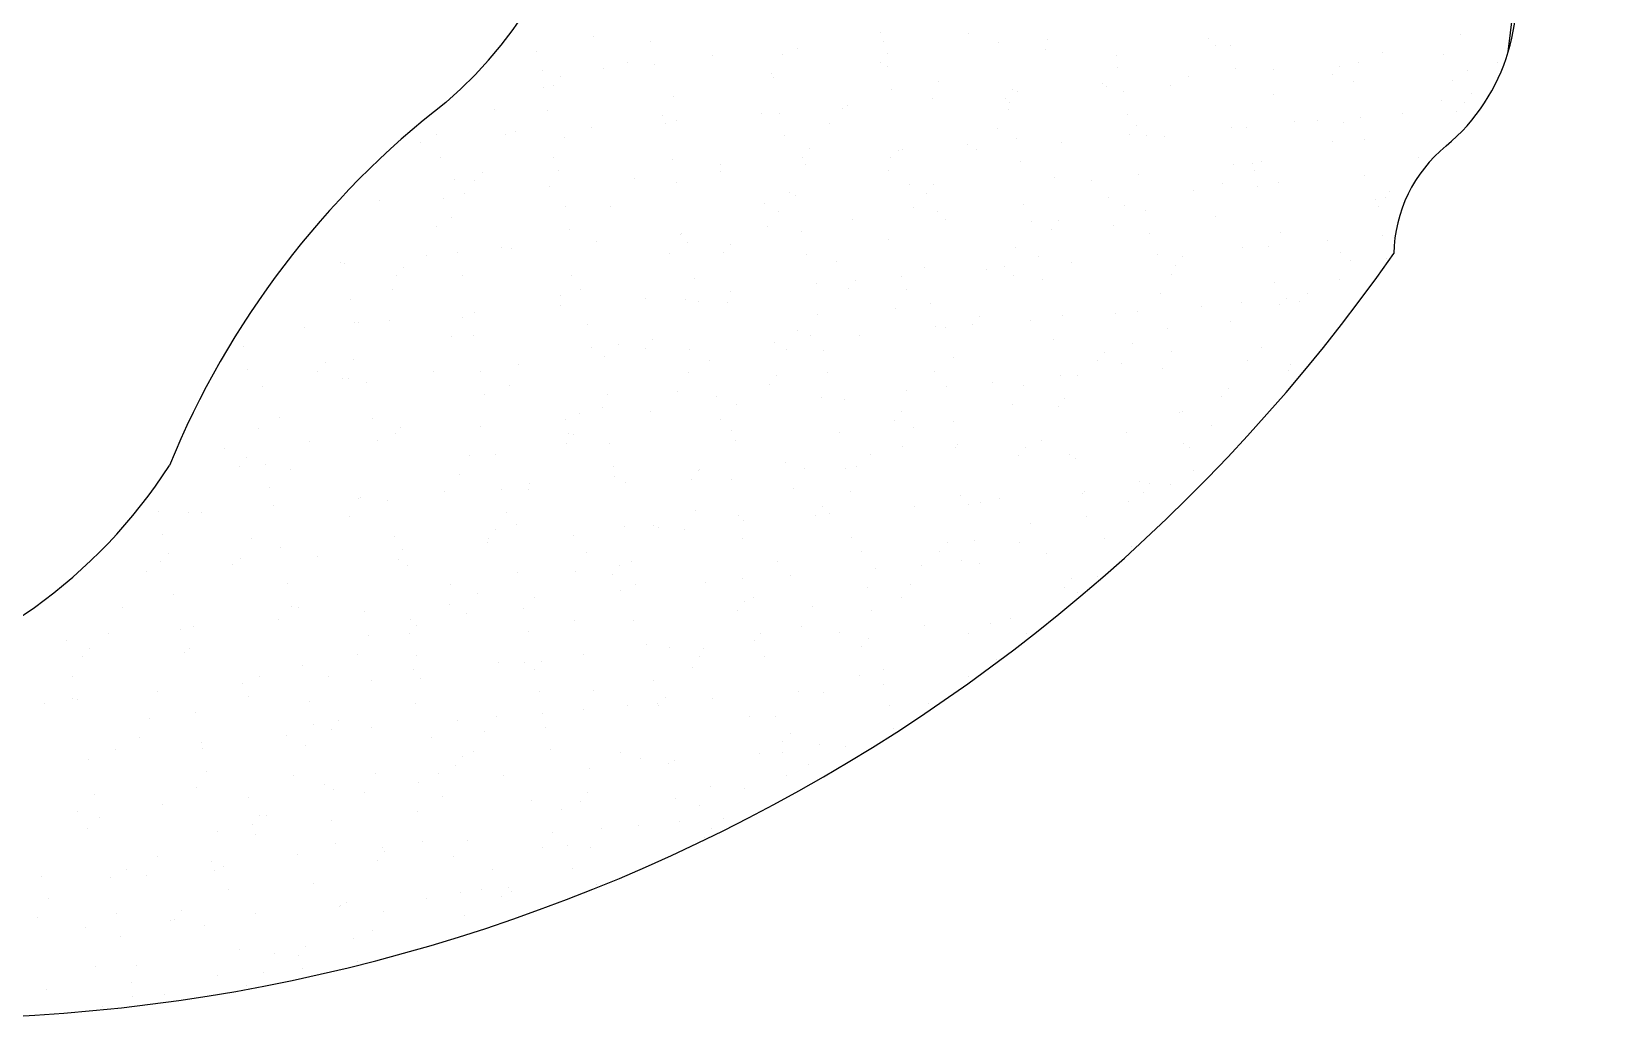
# Model space of a CAD drawing. Extents: x -508 to 92, y -98 to -31.
# Drawn here: x -108.27 to -106.765, y -68.629 to -67.684 of the extents above; entities that cross this region are included whole.
import ezdxf

# ---------------------------------------------------------------- set-up
doc = ezdxf.new("R2010")
doc.units = 0
doc.header["$MEASUREMENT"] = 0
doc.layers.get('0').update_dxf_attribs({"linetype": 'CONTINUOUS', "lineweight": 30})
doc.layers.add('SPARE', color=7, linetype='CONTINUOUS')

# ---------------------------------------------------------------- blocks, each defined once
blk = doc.blocks.new('*X14')
at = {"color": 0}
for p, q in [((51.6181, 64.852), (51.6181, 64.852)), ((51.6563, 64.8489), (51.6563, 64.8489)), ((51.8117, 64.8549), (51.8117, 64.8549)), ((51.8136, 64.8489), (51.8136, 64.8489)), ((51.8712, 64.8538), (51.8712, 64.8538)), ((51.8915, 64.8478), (51.8915, 64.8478)), ((51.9245, 64.8498), (51.9245, 64.8498)), ((52.0331, 64.8503), (52.0331, 64.8503)), ((52.2038, 64.8533), (52.2038, 64.8533)), ((51.5794, 64.8416), (51.5794, 64.8416)), ((51.6983, 64.8391), (51.6983, 64.8391)), ((51.7454, 64.8398), (51.7454, 64.8398)), ((51.7559, 64.844), (51.7559, 64.844)), ((51.8167, 64.8404), (51.8167, 64.8404)), ((51.9233, 64.8434), (51.9233, 64.8434)), ((51.9715, 64.8389), (51.9715, 64.8389)), ((52.0381, 64.846), (52.0381, 64.846)), ((52.0485, 64.8462), (52.0485, 64.8462)), ((52.1508, 64.8409), (52.1508, 64.8409)), ((52.1924, 64.8396), (52.1924, 64.8396)), ((51.5831, 64.8293), (51.5831, 64.8293)), ((51.6245, 64.8306), (51.6245, 64.8306)), ((51.6407, 64.8342), (51.6407, 64.8342)), ((51.6592, 64.8334), (51.6592, 64.8334)), ((51.738, 64.8268), (51.738, 64.8268)), ((51.8119, 64.8346), (51.8119, 64.8346)), ((51.8162, 64.8318), (51.8162, 64.8318)), ((51.9717, 64.8309), (51.9717, 64.8309)), ((52.0513, 64.8307), (52.0513, 64.8307)), ((52.0772, 64.8298), (52.0772, 64.8298)), ((52.122, 64.8318), (52.122, 64.8318)), ((52.1348, 64.8347), (52.1348, 64.8347)), ((52.2083, 64.8291), (52.2083, 64.8291)), ((52.2285, 64.8347), (52.2285, 64.8347)), ((51.5839, 64.8174), (51.5839, 64.8174)), ((51.5908, 64.8189), (51.5908, 64.8189)), ((51.5955, 64.8247), (51.5955, 64.8247)), ((51.7392, 64.8245), (51.7392, 64.8245)), ((51.819, 64.8163), (51.819, 64.8163)), ((51.8508, 64.8217), (51.8508, 64.8217)), ((51.9008, 64.8161), (51.9008, 64.8161)), ((51.9619, 64.82), (51.9619, 64.82)), ((51.9643, 64.8179), (51.9643, 64.8179)), ((52.0074, 64.8191), (52.0074, 64.8191)), ((52.0196, 64.8249), (52.0196, 64.8249)), ((52.1172, 64.826), (52.1172, 64.826)), ((52.1313, 64.8218), (52.1313, 64.8218)), ((52.198, 64.822), (52.198, 64.822)), ((51.6716, 64.8117), (51.6716, 64.8117)), ((51.7891, 64.8052), (51.7891, 64.8052)), ((51.8467, 64.8101), (51.8467, 64.8101)), ((51.896, 64.8103), (51.896, 64.8103)), ((51.899, 64.8074), (51.899, 64.8074)), ((51.9043, 64.815), (51.9043, 64.815)), ((51.976, 64.8147), (51.976, 64.8147)), ((52.0771, 64.8128), (52.0771, 64.8128)), ((52.1906, 64.809), (52.1906, 64.809)), ((52.206, 64.8074), (52.206, 64.8074)), ((52.2111, 64.8136), (52.2111, 64.8136)), ((51.5507, 64.8024), (51.5507, 64.8024)), ((51.5867, 64.8019), (51.5867, 64.8019)), ((51.6642, 64.7986), (51.6642, 64.7986)), ((51.6738, 64.7954), (51.6738, 64.7954)), ((51.7314, 64.8003), (51.7314, 64.8003)), ((51.7437, 64.8003), (51.7437, 64.8003)), ((51.7862, 64.8034), (51.7862, 64.8034)), ((51.8979, 64.8028), (51.8979, 64.8028)), ((51.9788, 64.7992), (51.9788, 64.7992)), ((52.0914, 64.7947), (52.0914, 64.7947)), ((52.1068, 64.7951), (52.1068, 64.7951)), ((52.1358, 64.7976), (52.1358, 64.7976)), ((52.1644, 64.8), (52.1644, 64.8)), ((52.2012, 64.8016), (52.2012, 64.8016)), ((51.5114, 64.7859), (51.5114, 64.7859)), ((51.5585, 64.7856), (51.5585, 64.7856)), ((51.565, 64.7877), (51.565, 64.7877)), ((51.6162, 64.7905), (51.6162, 64.7905)), ((51.6667, 64.793), (51.6667, 64.793)), ((51.7465, 64.7848), (51.7465, 64.7848)), ((51.777, 64.7935), (51.777, 64.7935)), ((51.8906, 64.7897), (51.8906, 64.7897)), ((51.9801, 64.7859), (51.9801, 64.7859)), ((51.9848, 64.7917), (51.9848, 64.7917)), ((51.9915, 64.7853), (51.9915, 64.7853)), ((52.0033, 64.7846), (52.0033, 64.7846)), ((52.0492, 64.7902), (52.0492, 64.7902)), ((52.0588, 64.7903), (52.0588, 64.7903)), ((52.1243, 64.7939), (52.1243, 64.7939)), ((51.5009, 64.7807), (51.5009, 64.7807)), ((51.5979, 64.7836), (51.5979, 64.7836)), ((51.7637, 64.776), (51.7637, 64.776)), ((51.8242, 64.7747), (51.8242, 64.7747)), ((51.8265, 64.7759), (51.8265, 64.7759)), ((51.8702, 64.779), (51.8702, 64.779)), ((51.8763, 64.7755), (51.8763, 64.7755)), ((51.9035, 64.7832), (51.9035, 64.7832)), ((51.9339, 64.7804), (51.9339, 64.7804)), ((52.1169, 64.7808), (52.1169, 64.7808)), ((52.1386, 64.7821), (52.1386, 64.7821)), ((51.5142, 64.7704), (51.5142, 64.7704)), ((51.5905, 64.7705), (51.5905, 64.7705)), ((51.6712, 64.7688), (51.6712, 64.7688)), ((51.7033, 64.7654), (51.7033, 64.7654)), ((51.7589, 64.7703), (51.7589, 64.7703)), ((51.761, 64.7656), (51.761, 64.7656)), ((51.8187, 64.7705), (51.8187, 64.7705)), ((51.9064, 64.7677), (51.9064, 64.7677)), ((52.0505, 64.7658), (52.0505, 64.7658)), ((52.0633, 64.7661), (52.0633, 64.7661)), ((52.0689, 64.7674), (52.0689, 64.7674)), ((52.1755, 64.7704), (52.1755, 64.7704)), ((51.5241, 64.7554), (51.5241, 64.7554)), ((51.5377, 64.7546), (51.5377, 64.7546)), ((51.5425, 64.7603), (51.5425, 64.7603)), ((51.5942, 64.7615), (51.5942, 64.7615)), ((51.6458, 64.7558), (51.6458, 64.7558)), ((51.6741, 64.7533), (51.6741, 64.7533)), ((51.7034, 64.7607), (51.7034, 64.7607)), ((51.8168, 64.7616), (51.8168, 64.7616)), ((51.9296, 64.7565), (51.9296, 64.7565)), ((51.9543, 64.7547), (51.9543, 64.7547)), ((51.9863, 64.7588), (51.9863, 64.7588)), ((52.0431, 64.7527), (52.0431, 64.7527)), ((52.0641, 64.7616), (52.0641, 64.7616)), ((52.0808, 64.7531), (52.0808, 64.7531)), ((52.1385, 64.758), (52.1385, 64.758)), ((51.5167, 64.7424), (51.5167, 64.7424)), ((51.5305, 64.746), (51.5305, 64.746)), ((51.5882, 64.7509), (51.5882, 64.7509)), ((51.7504, 64.7465), (51.7504, 64.7465)), ((51.754, 64.7444), (51.754, 64.7444)), ((51.831, 64.7517), (51.831, 64.7517)), ((51.843, 64.7459), (51.843, 64.7459)), ((51.8477, 64.7517), (51.8477, 64.7517)), ((51.9656, 64.7433), (51.9656, 64.7433)), ((52.0232, 64.7482), (52.0232, 64.7482)), ((52.0662, 64.7506), (52.0662, 64.7506)), ((52.1461, 64.7417), (52.1461, 64.7417)), ((52.153, 64.7431), (52.153, 64.7431)), ((52.1559, 64.7476), (52.1559, 64.7476)), ((51.4729, 64.7411), (51.4729, 64.7411)), ((51.5987, 64.7373), (51.5987, 64.7373)), ((51.6295, 64.7373), (51.6295, 64.7373)), ((51.7331, 64.739), (51.7331, 64.739)), ((51.7431, 64.7335), (51.7431, 64.7335)), ((51.8339, 64.7362), (51.8339, 64.7362)), ((51.8503, 64.7335), (51.8503, 64.7335)), ((51.908, 64.7384), (51.908, 64.7384)), ((51.9768, 64.7376), (51.9768, 64.7376)), ((51.9908, 64.7346), (51.9908, 64.7346)), ((52.1482, 64.7373), (52.1482, 64.7373)), ((51.512, 64.7233), (51.512, 64.7233)), ((51.5217, 64.73), (51.5217, 64.73)), ((51.6016, 64.7218), (51.6016, 64.7218)), ((51.7351, 64.7237), (51.7351, 64.7237)), ((51.7927, 64.7286), (51.7927, 64.7286)), ((51.8558, 64.7284), (51.8558, 64.7284)), ((51.9138, 64.7273), (51.9138, 64.7273)), ((51.927, 64.7216), (51.927, 64.7216)), ((51.9318, 64.7274), (51.9318, 64.7274)), ((51.9694, 64.7246), (51.9694, 64.7246)), ((52.0384, 64.7304), (52.0384, 64.7304)), ((51.6198, 64.7138), (51.6198, 64.7138)), ((51.6767, 64.7184), (51.6767, 64.7184)), ((51.6774, 64.7187), (51.6774, 64.7187)), ((51.6815, 64.7129), (51.6815, 64.7129)), ((51.7106, 64.7117), (51.7106, 64.7117)), ((51.7585, 64.7202), (51.7585, 64.7202)), ((51.8172, 64.7147), (51.8172, 64.7147)), ((51.9937, 64.7191), (51.9937, 64.7191)), ((52.0737, 64.7102), (52.0737, 64.7102)), ((52.0822, 64.7195), (52.0822, 64.7195)), ((52.114, 64.7143), (52.114, 64.7143)), ((52.1506, 64.7175), (52.1506, 64.7175)), ((51.4469, 64.6991), (51.4469, 64.6991)), ((51.5046, 64.704), (51.5046, 64.704)), ((51.5262, 64.7058), (51.5262, 64.7058)), ((51.5558, 64.7092), (51.5558, 64.7092)), ((51.5622, 64.7089), (51.5622, 64.7089)), ((51.6693, 64.7054), (51.6693, 64.7054)), ((51.7058, 64.7059), (51.7058, 64.7059)), ((51.7614, 64.7047), (51.7614, 64.7047)), ((51.7821, 64.7003), (51.7821, 64.7003)), ((51.903, 64.7095), (51.903, 64.7095)), ((51.9183, 64.7031), (51.9183, 64.7031)), ((51.9411, 64.6996), (51.9411, 64.6996)), ((51.9987, 64.7045), (51.9987, 64.7045)), ((52.0159, 64.7031), (52.0159, 64.7031)), ((52.0563, 64.7094), (52.0563, 64.7094)), ((52.1224, 64.706), (52.1224, 64.706)), ((52.1293, 64.7006), (52.1293, 64.7006)), ((52.1535, 64.7021), (52.1535, 64.7021)), ((51.4493, 64.6985), (51.4493, 64.6985)), ((51.4847, 64.6902), (51.4847, 64.6902)), ((51.4894, 64.696), (51.4894, 64.696)), ((51.5291, 64.6903), (51.5291, 64.6903)), ((51.6029, 64.6903), (51.6029, 64.6903)), ((51.686, 64.6887), (51.686, 64.6887)), ((51.8258, 64.6898), (51.8258, 64.6898)), ((51.8414, 64.6958), (51.8414, 64.6958)), ((51.8834, 64.6947), (51.8834, 64.6947)), ((51.8956, 64.6965), (51.8956, 64.6965)), ((51.9013, 64.6903), (51.9013, 64.6903)), ((52.0084, 64.6913), (52.0084, 64.6913)), ((52.0111, 64.6973), (52.0111, 64.6973)), ((51.482, 64.681), (51.482, 64.681)), ((51.6091, 64.6814), (51.6091, 64.6814)), ((51.7106, 64.68), (51.7106, 64.68)), ((51.7682, 64.6849), (51.7682, 64.6849)), ((51.7899, 64.6816), (51.7899, 64.6816)), ((51.7947, 64.6874), (51.7947, 64.6874)), ((51.8292, 64.6814), (51.8292, 64.6814)), ((51.9212, 64.6876), (51.9212, 64.6876)), ((52.0012, 64.6787), (52.0012, 64.6787)), ((52.0781, 64.686), (52.0781, 64.686)), ((52.0999, 64.6787), (52.0999, 64.6787)), ((52.1219, 64.6875), (52.1219, 64.6875)), ((51.4537, 64.6743), (51.4537, 64.6743)), ((51.5953, 64.6701), (51.5953, 64.6701)), ((51.5955, 64.6772), (51.5955, 64.6772)), ((51.6529, 64.675), (51.6529, 64.675)), ((51.6801, 64.6746), (51.6801, 64.6746)), ((51.6889, 64.6732), (51.6889, 64.6732)), ((51.7083, 64.6721), (51.7083, 64.6721)), ((51.8219, 64.6683), (51.8219, 64.6683)), ((51.8458, 64.6716), (51.8458, 64.6716)), ((52.0283, 64.6698), (52.0283, 64.6698)), ((52.0556, 64.6725), (52.0556, 64.6725)), ((52.081, 64.6706), (52.081, 64.6706)), ((52.0859, 64.6748), (52.0859, 64.6748)), ((52.0951, 64.6729), (52.0951, 64.6729)), ((51.4566, 64.6588), (51.4566, 64.6588)), ((51.4589, 64.659), (51.4589, 64.659)), ((51.4801, 64.6603), (51.4801, 64.6603)), ((51.5292, 64.6622), (51.5292, 64.6622)), ((51.5377, 64.6652), (51.5377, 64.6652)), ((51.6135, 64.6572), (51.6135, 64.6572)), ((51.7689, 64.6643), (51.7689, 64.6643)), ((51.874, 64.6572), (51.874, 64.6572)), ((51.8787, 64.663), (51.8787, 64.663)), ((51.9131, 64.66), (51.9131, 64.66)), ((51.9347, 64.6632), (51.9347, 64.6632)), ((51.9707, 64.6649), (51.9707, 64.6649)), ((51.9853, 64.666), (51.9853, 64.666)), ((52.0482, 64.6594), (52.0482, 64.6594)), ((51.4224, 64.6554), (51.4224, 64.6554)), ((51.5218, 64.6491), (51.5218, 64.6491)), ((51.5366, 64.6499), (51.5366, 64.6499)), ((51.6576, 64.6473), (51.6576, 64.6473)), ((51.7555, 64.6533), (51.7555, 64.6533)), ((51.7641, 64.6503), (51.7641, 64.6503)), ((51.7978, 64.6502), (51.7978, 64.6502)), ((51.8487, 64.6562), (51.8487, 64.6562)), ((51.8554, 64.6551), (51.8554, 64.6551)), ((51.9287, 64.6472), (51.9287, 64.6472)), ((52.0057, 64.6545), (52.0057, 64.6545)), ((51.3813, 64.6428), (51.3813, 64.6428)), ((51.6164, 64.6417), (51.6164, 64.6417)), ((51.6249, 64.6355), (51.6249, 64.6355)), ((51.6346, 64.644), (51.6346, 64.644)), ((51.6528, 64.6415), (51.6528, 64.6415)), ((51.6826, 64.6404), (51.6826, 64.6404)), ((51.7402, 64.6453), (51.7402, 64.6453)), ((51.7481, 64.6402), (51.7481, 64.6402)), ((51.7734, 64.6401), (51.7734, 64.6401)), ((51.9628, 64.6387), (51.9628, 64.6387)), ((51.9818, 64.6443), (51.9818, 64.6443)), ((52.0085, 64.6391), (52.0085, 64.6391)), ((52.0694, 64.6417), (52.0694, 64.6417)), ((51.3841, 64.6273), (51.3841, 64.6273)), ((51.4316, 64.6259), (51.4316, 64.6259)), ((51.4364, 64.6316), (51.4364, 64.6316)), ((51.4554, 64.634), (51.4554, 64.634)), ((51.5097, 64.6256), (51.5097, 64.6256)), ((51.5411, 64.6257), (51.5411, 64.6257)), ((51.5673, 64.6305), (51.5673, 64.6305)), ((51.6817, 64.6251), (51.6817, 64.6251)), ((51.6964, 64.6328), (51.6964, 64.6328)), ((51.8482, 64.626), (51.8482, 64.626)), ((51.8609, 64.6351), (51.8609, 64.6351)), ((51.958, 64.6329), (51.958, 64.6329)), ((51.9744, 64.6313), (51.9744, 64.6313)), ((52.0024, 64.6279), (52.0024, 64.6279)), ((52.06, 64.6328), (52.06, 64.6328)), ((52.0872, 64.6262), (52.0872, 64.6262)), ((52.0885, 64.6301), (52.0885, 64.6301)), ((51.3944, 64.6158), (51.3944, 64.6158)), ((51.448, 64.621), (51.448, 64.621)), ((51.4521, 64.6207), (51.4521, 64.6207)), ((51.4641, 64.6184), (51.4641, 64.6184)), ((51.5608, 64.6159), (51.5608, 64.6159)), ((51.7369, 64.6172), (51.7369, 64.6172)), ((51.7416, 64.623), (51.7416, 64.623)), ((51.7762, 64.6247), (51.7762, 64.6247)), ((51.8562, 64.6157), (51.8562, 64.6157)), ((51.8871, 64.618), (51.8871, 64.618)), ((51.9081, 64.6162), (51.9081, 64.6162)), ((51.9332, 64.623), (51.9332, 64.623)), ((51.9447, 64.623), (51.9447, 64.623)), ((52.0469, 64.6144), (52.0469, 64.6144)), ((51.5439, 64.6103), (51.5439, 64.6103)), ((51.627, 64.6103), (51.627, 64.6103)), ((51.6744, 64.6121), (51.6744, 64.6121)), ((51.7009, 64.6086), (51.7009, 64.6086)), ((51.7718, 64.6082), (51.7718, 64.6082)), ((51.7871, 64.607), (51.7871, 64.607)), ((51.8295, 64.6131), (51.8295, 64.6131)), ((51.936, 64.6076), (51.936, 64.6076)), ((52.0421, 64.6086), (52.0421, 64.6086)), ((51.4059, 64.5946), (51.4059, 64.5946)), ((51.4686, 64.5942), (51.4686, 64.5942)), ((51.599, 64.5935), (51.599, 64.5935)), ((51.608, 64.597), (51.608, 64.597)), ((51.6239, 64.6013), (51.6239, 64.6013)), ((51.6566, 64.5984), (51.6566, 64.5984)), ((51.7037, 64.5932), (51.7037, 64.5932)), ((51.7142, 64.6033), (51.7142, 64.6033)), ((51.8257, 64.5987), (51.8257, 64.5987)), ((51.9007, 64.6032), (51.9007, 64.6032)), ((51.9323, 64.6017), (51.9323, 64.6017)), ((52.0135, 64.5981), (52.0135, 64.5981)), ((52.016, 64.5986), (52.016, 64.5986)), ((51.3916, 64.5869), (51.3916, 64.5869)), ((51.4837, 64.5837), (51.4837, 64.5837)), ((51.4871, 64.5877), (51.4871, 64.5877)), ((51.5413, 64.5886), (51.5413, 64.5886)), ((51.6006, 64.5839), (51.6006, 64.5839)), ((51.6045, 64.583), (51.6045, 64.583)), ((51.7111, 64.586), (51.7111, 64.586)), ((51.7837, 64.5842), (51.7837, 64.5842)), ((51.8209, 64.5929), (51.8209, 64.5929)), ((51.8343, 64.5881), (51.8343, 64.5881)), ((51.8607, 64.5916), (51.8607, 64.5916)), ((51.9778, 64.5842), (51.9778, 64.5842)), ((52.0355, 64.5891), (52.0355, 64.5891)), ((51.3685, 64.5738), (51.3685, 64.5738)), ((51.4261, 64.5787), (51.4261, 64.5787)), ((51.4715, 64.5788), (51.4715, 64.5788)), ((51.5997, 64.5772), (51.5997, 64.5772)), ((51.6284, 64.5771), (51.6284, 64.5771)), ((51.7134, 64.5788), (51.7134, 64.5788)), ((51.8269, 64.575), (51.8269, 64.575)), ((51.8626, 64.5743), (51.8626, 64.5743)), ((51.8636, 64.5761), (51.8636, 64.5761)), ((51.9098, 64.5743), (51.9098, 64.5743)), ((51.9202, 64.5793), (51.9202, 64.5793)), ((52.0163, 64.5773), (52.0163, 64.5773)), ((52.0205, 64.5745), (52.0205, 64.5745)), ((51.3786, 64.5615), (51.3786, 64.5615)), ((51.3833, 64.5673), (51.3833, 64.5673)), ((51.3961, 64.5627), (51.3961, 64.5627)), ((51.5342, 64.5689), (51.5342, 64.5689)), ((51.5514, 64.5698), (51.5514, 64.5698)), ((51.6313, 64.5617), (51.6313, 64.5617)), ((51.7473, 64.5645), (51.7473, 64.5645)), ((51.7952, 64.5616), (51.7952, 64.5616)), ((51.805, 64.5694), (51.805, 64.5694)), ((51.905, 64.5686), (51.905, 64.5686)), ((51.9397, 64.5699), (51.9397, 64.5699)), ((51.9435, 64.5671), (51.9435, 64.5671)), ((51.4133, 64.5596), (51.4133, 64.5596)), ((51.5269, 64.5558), (51.5269, 64.5558)), ((51.6321, 64.5547), (51.6321, 64.5547)), ((51.6396, 64.5507), (51.6396, 64.5507)), ((51.6838, 64.5529), (51.6838, 64.5529)), ((51.6886, 64.5587), (51.6886, 64.5587)), ((51.6897, 64.5596), (51.6897, 64.5596)), ((51.7112, 64.5527), (51.7112, 64.5527)), ((51.7606, 64.56), (51.7606, 64.56)), ((51.7882, 64.5601), (51.7882, 64.5601)), ((51.9869, 64.5511), (51.9869, 64.5511)), ((52.0234, 64.559), (52.0234, 64.559)), ((51.399, 64.5473), (51.399, 64.5473)), ((51.4592, 64.54), (51.4592, 64.54)), ((51.4605, 64.5407), (51.4605, 64.5407)), ((51.5168, 64.5449), (51.5168, 64.5449)), ((51.5559, 64.5457), (51.5559, 64.5457)), ((51.574, 64.5459), (51.574, 64.5459)), ((51.5745, 64.5498), (51.5745, 64.5498)), ((51.7532, 64.5469), (51.7532, 64.5469)), ((51.7911, 64.5446), (51.7911, 64.5446)), ((51.866, 64.5418), (51.866, 64.5418)), ((51.948, 64.543), (51.948, 64.543)), ((51.9498, 64.5446), (51.9498, 64.5446)), ((51.9891, 64.5442), (51.9891, 64.5442)), ((51.9938, 64.55), (51.9938, 64.55)), ((52.0075, 64.5495), (52.0075, 64.5495)), ((51.3236, 64.5312), (51.3236, 64.5312)), ((51.344, 64.5301), (51.344, 64.5301)), ((51.3528, 64.5302), (51.3528, 64.5302)), ((51.4016, 64.535), (51.4016, 64.535)), ((51.4789, 64.5383), (51.4789, 64.5383)), ((51.5588, 64.5302), (51.5588, 64.5302)), ((51.6868, 64.5318), (51.6868, 64.5318)), ((51.7726, 64.5343), (51.7726, 64.5343)), ((51.777, 64.5298), (51.777, 64.5298)), ((51.8346, 64.5348), (51.8346, 64.5348)), ((51.871, 64.5357), (51.871, 64.5357)), ((51.8792, 64.5373), (51.8792, 64.5373)), ((51.8922, 64.5397), (51.8922, 64.5397)), ((51.9795, 64.538), (51.9795, 64.538)), ((51.4531, 64.5277), (51.4531, 64.5277)), ((51.5659, 64.5226), (51.5659, 64.5226)), ((51.6388, 64.5212), (51.6388, 64.5212)), ((51.6581, 64.5216), (51.6581, 64.5216)), ((51.6617, 64.52), (51.6617, 64.52)), ((51.6794, 64.5188), (51.6794, 64.5188)), ((51.7157, 64.5286), (51.7157, 64.5286)), ((51.7193, 64.5249), (51.7193, 64.5249)), ((51.7679, 64.5285), (51.7679, 64.5285)), ((51.9131, 64.5229), (51.9131, 64.5229)), ((51.9509, 64.5275), (51.9509, 64.5275)), ((51.3265, 64.5158), (51.3265, 64.5158)), ((51.3867, 64.5126), (51.3867, 64.5126)), ((51.4834, 64.5142), (51.4834, 64.5142)), ((51.5464, 64.5102), (51.5464, 64.5102)), ((51.5467, 64.5128), (51.5467, 64.5128)), ((51.5515, 64.5186), (51.5515, 64.5186)), ((51.6041, 64.5151), (51.6041, 64.5151)), ((51.7186, 64.5131), (51.7186, 64.5131)), ((51.7922, 64.5137), (51.7922, 64.5137)), ((51.8567, 64.51), (51.8567, 64.51)), ((51.8755, 64.5115), (51.8755, 64.5115)), ((51.9057, 64.5099), (51.9057, 64.5099)), ((51.9633, 64.513), (51.9633, 64.513)), ((51.3303, 64.5029), (51.3303, 64.5029)), ((51.3794, 64.4996), (51.3794, 64.4996)), ((51.4065, 64.5068), (51.4065, 64.5068)), ((51.4312, 64.5004), (51.4312, 64.5004)), ((51.4863, 64.4987), (51.4863, 64.4987)), ((51.4888, 64.5053), (51.4888, 64.5053)), ((51.6131, 64.5037), (51.6131, 64.5037)), ((51.7986, 64.5042), (51.7986, 64.5042)), ((51.8519, 64.5042), (51.8519, 64.5042)), ((51.8662, 64.4977), (51.8662, 64.4977)), ((51.9239, 64.5026), (51.9239, 64.5026)), ((51.9815, 64.5075), (51.9815, 64.5075)), ((51.3159, 64.4905), (51.3159, 64.4905)), ((51.3255, 64.4971), (51.3255, 64.4971)), ((51.3736, 64.4955), (51.3736, 64.4955)), ((51.4921, 64.4945), (51.4921, 64.4945)), ((51.5663, 64.4898), (51.5663, 64.4898)), ((51.6057, 64.4907), (51.6057, 64.4907)), ((51.6308, 64.4885), (51.6308, 64.4885)), ((51.6355, 64.4943), (51.6355, 64.4943)), ((51.6432, 64.4971), (51.6432, 64.4971)), ((51.7421, 64.4973), (51.7421, 64.4973)), ((51.751, 64.4879), (51.751, 64.4879)), ((51.8086, 64.4928), (51.8086, 64.4928)), ((51.8394, 64.4948), (51.8394, 64.4948)), ((51.8784, 64.496), (51.8784, 64.496)), ((51.9584, 64.4871), (51.9584, 64.4871)), ((51.4109, 64.4827), (51.4109, 64.4827)), ((51.5209, 64.4816), (51.5209, 64.4816)), ((51.6357, 64.478), (51.6357, 64.478)), ((51.6461, 64.4816), (51.6461, 64.4816)), ((51.6934, 64.483), (51.6934, 64.483)), ((51.7185, 64.4856), (51.7185, 64.4856)), ((51.803, 64.48), (51.803, 64.48)), ((51.832, 64.4818), (51.832, 64.4818)), ((51.936, 64.4799), (51.936, 64.4799)), ((51.9408, 64.4857), (51.9408, 64.4857)), ((51.9448, 64.4766), (51.9448, 64.4766)), ((51.2998, 64.4659), (51.2998, 64.4659)), ((51.334, 64.4753), (51.334, 64.4753)), ((51.4138, 64.4672), (51.4138, 64.4672)), ((51.4184, 64.4663), (51.4184, 64.4663)), ((51.5205, 64.4682), (51.5205, 64.4682)), ((51.5393, 64.4756), (51.5393, 64.4756)), ((51.5781, 64.4731), (51.5781, 64.4731)), ((51.7196, 64.47), (51.7196, 64.47)), ((51.7261, 64.4727), (51.7261, 64.4727)), ((51.7656, 64.4667), (51.7656, 64.4667)), ((51.8262, 64.473), (51.8262, 64.473)), ((51.4052, 64.4584), (51.4052, 64.4584)), ((51.4629, 64.4633), (51.4629, 64.4633)), ((51.4938, 64.4583), (51.4938, 64.4583)), ((51.5319, 64.4625), (51.5319, 64.4625)), ((51.5708, 64.4656), (51.5708, 64.4656)), ((51.605, 64.4573), (51.605, 64.4573)), ((51.6447, 64.4574), (51.6447, 64.4574)), ((51.7148, 64.4642), (51.7148, 64.4642)), ((51.8059, 64.4645), (51.8059, 64.4645)), ((51.8859, 64.4556), (51.8859, 64.4556)), ((51.8994, 64.4589), (51.8994, 64.4589)), ((51.29, 64.4486), (51.29, 64.4486)), ((51.3385, 64.4512), (51.3385, 64.4512)), ((51.3476, 64.4535), (51.3476, 64.4535)), ((51.4655, 64.4475), (51.4655, 64.4475)), ((51.4937, 64.4485), (51.4937, 64.4485)), ((51.4984, 64.4543), (51.4984, 64.4543)), ((51.5736, 64.4501), (51.5736, 64.4501)), ((51.7306, 64.4485), (51.7306, 64.4485)), ((51.7582, 64.4536), (51.7582, 64.4536)), ((51.7841, 64.4491), (51.7841, 64.4491)), ((51.8037, 64.4456), (51.8037, 64.4456)), ((51.8417, 64.454), (51.8417, 64.454)), ((51.871, 64.4485), (51.871, 64.4485)), ((51.9102, 64.4486), (51.9102, 64.4486)), ((51.2615, 64.4439), (51.2615, 64.4439)), ((51.2772, 64.4386), (51.2772, 64.4386)), ((51.3413, 64.4357), (51.3413, 64.4357)), ((51.3446, 64.4382), (51.3446, 64.4382)), ((51.4582, 64.4344), (51.4582, 64.4344)), ((51.4983, 64.4341), (51.4983, 64.4341)), ((51.6112, 64.4343), (51.6112, 64.4343)), ((51.6536, 64.4412), (51.6536, 64.4412)), ((51.6689, 64.4393), (51.6689, 64.4393)), ((51.6919, 64.4386), (51.6919, 64.4386)), ((51.7265, 64.4442), (51.7265, 64.4442)), ((51.7989, 64.4399), (51.7989, 64.4399)), ((51.2725, 64.4328), (51.2725, 64.4328)), ((51.4213, 64.4268), (51.4213, 64.4268)), ((51.496, 64.4245), (51.496, 64.4245)), ((51.5536, 64.4294), (51.5536, 64.4294)), ((51.571, 64.4293), (51.571, 64.4293)), ((51.5777, 64.4242), (51.5777, 64.4242)), ((51.5825, 64.4299), (51.5825, 64.4299)), ((51.6845, 64.4255), (51.6845, 64.4255)), ((51.6891, 64.4329), (51.6891, 64.4329)), ((51.7334, 64.433), (51.7334, 64.433)), ((51.8134, 64.4241), (51.8134, 64.4241)), ((51.8904, 64.4314), (51.8904, 64.4314)), ((51.266, 64.4197), (51.266, 64.4197)), ((51.3807, 64.4147), (51.3807, 64.4147)), ((51.3918, 64.4193), (51.3918, 64.4193)), ((51.4384, 64.4196), (51.4384, 64.4196)), ((51.4679, 64.4172), (51.4679, 64.4172)), ((51.5011, 64.4186), (51.5011, 64.4186)), ((51.6581, 64.417), (51.6581, 64.417)), ((51.7973, 64.4204), (51.7973, 64.4204)), ((51.8137, 64.4144), (51.8137, 64.4144)), ((51.8714, 64.4193), (51.8714, 64.4193)), ((51.2655, 64.4049), (51.2655, 64.4049)), ((51.2688, 64.4042), (51.2688, 64.4042)), ((51.3231, 64.4098), (51.3231, 64.4098)), ((51.3844, 64.4063), (51.3844, 64.4063)), ((51.4258, 64.4026), (51.4258, 64.4026)), ((51.5811, 64.4097), (51.5811, 64.4097)), ((51.6181, 64.4104), (51.6181, 64.4104)), ((51.6665, 64.4056), (51.6665, 64.4056)), ((51.6985, 64.4046), (51.6985, 64.4046)), ((51.7561, 64.4095), (51.7561, 64.4095)), ((51.7731, 64.4086), (51.7731, 64.4086)), ((51.2467, 64.4015), (51.2467, 64.4015)), ((51.3488, 64.3953), (51.3488, 64.3953)), ((51.4972, 64.4012), (51.4972, 64.4012)), ((51.552, 64.3929), (51.552, 64.3929)), ((51.5832, 64.3948), (51.5832, 64.3948)), ((51.6107, 64.3974), (51.6107, 64.3974)), ((51.6408, 64.3997), (51.6408, 64.3997)), ((51.6609, 64.4015), (51.6609, 64.4015)), ((51.6618, 64.3998), (51.6618, 64.3998)), ((51.7235, 64.3923), (51.7235, 64.3923)), ((51.7409, 64.3926), (51.7409, 64.3926)), ((51.8179, 64.3999), (51.8179, 64.3999)), ((51.8444, 64.4015), (51.8444, 64.4015)), ((51.318, 64.3912), (51.318, 64.3912)), ((51.4287, 64.3871), (51.4287, 64.3871)), ((51.4406, 64.3841), (51.4406, 64.3841)), ((51.4454, 64.3899), (51.4454, 64.3899)), ((51.468, 64.3849), (51.468, 64.3849)), ((51.5256, 64.3898), (51.5256, 64.3898)), ((51.5444, 64.3823), (51.5444, 64.3823)), ((51.5856, 64.3855), (51.5856, 64.3855)), ((51.7506, 64.3813), (51.7506, 64.3813)), ((51.8208, 64.3844), (51.8208, 64.3844)), ((51.2951, 64.3702), (51.2951, 64.3702)), ((51.3107, 64.3781), (51.3107, 64.3781)), ((51.3527, 64.3751), (51.3527, 64.3751)), ((51.3533, 64.3711), (51.3533, 64.3711)), ((51.4103, 64.38), (51.4103, 64.38)), ((51.4234, 64.373), (51.4234, 64.373)), ((51.5086, 64.3782), (51.5086, 64.3782)), ((51.7458, 64.3755), (51.7458, 64.3755)), ((51.7707, 64.3734), (51.7707, 64.3734)), ((51.7878, 64.3724), (51.7878, 64.3724)), ((51.2763, 64.3638), (51.2763, 64.3638)), ((51.5247, 64.3598), (51.5247, 64.3598)), ((51.5294, 64.3656), (51.5294, 64.3656)), ((51.537, 64.3692), (51.537, 64.3692)), ((51.5885, 64.37), (51.5885, 64.37)), ((51.636, 64.3686), (51.636, 64.3686)), ((51.6498, 64.3641), (51.6498, 64.3641)), ((51.6684, 64.3611), (51.6684, 64.3611)), ((51.6725, 64.3626), (51.6725, 64.3626)), ((51.7301, 64.3675), (51.7301, 64.3675)), ((51.7454, 64.3684), (51.7454, 64.3684)), ((51.7633, 64.3603), (51.7633, 64.3603)), ((51.3562, 64.3556), (51.3562, 64.3556)), ((51.4148, 64.3529), (51.4148, 64.3529)), ((51.4706, 64.3542), (51.4706, 64.3542)), ((51.5131, 64.354), (51.5131, 64.354)), ((51.5573, 64.3528), (51.5573, 64.3528)), ((51.6149, 64.3577), (51.6149, 64.3577)), ((51.7483, 64.3529), (51.7483, 64.3529)), ((51.2808, 64.3396), (51.2808, 64.3396)), ((51.3497, 64.3449), (51.3497, 64.3449)), ((51.4361, 64.3467), (51.4361, 64.3467)), ((51.442, 64.343), (51.442, 64.343)), ((51.4632, 64.3411), (51.4632, 64.3411)), ((51.4996, 64.3479), (51.4996, 64.3479)), ((51.516, 64.3385), (51.516, 64.3385)), ((51.6135, 64.3413), (51.6135, 64.3413)), ((51.6969, 64.3453), (51.6969, 64.3453)), ((51.7201, 64.3442), (51.7201, 64.3442)), ((51.2691, 64.3282), (51.2691, 64.3282)), ((51.3267, 64.3331), (51.3267, 64.3331)), ((51.3844, 64.338), (51.3844, 64.338)), ((51.4989, 64.3286), (51.4989, 64.3286)), ((51.576, 64.336), (51.576, 64.336)), ((51.596, 64.3296), (51.596, 64.3296)), ((51.6087, 64.3355), (51.6087, 64.3355)), ((51.6729, 64.3369), (51.6729, 64.3369)), ((51.6895, 64.3322), (51.6895, 64.3322)), ((51.2837, 64.3241), (51.2837, 64.3241)), ((51.3876, 64.3198), (51.3876, 64.3198)), ((51.3923, 64.3256), (51.3923, 64.3256)), ((51.3969, 64.326), (51.3969, 64.326)), ((51.4406, 64.3225), (51.4406, 64.3225)), ((51.6232, 64.3171), (51.6232, 64.3171)), ((51.648, 64.3189), (51.648, 64.3189)), ((51.6758, 64.3214), (51.6758, 64.3214)), ((51.7056, 64.3238), (51.7056, 64.3238)), ((51.2759, 64.3168), (51.2759, 64.3168)), ((51.3637, 64.3152), (51.3637, 64.3152)), ((51.3895, 64.313), (51.3895, 64.313)), ((51.4435, 64.307), (51.4435, 64.307)), ((51.5023, 64.3079), (51.5023, 64.3079)), ((51.5327, 64.3091), (51.5327, 64.3091)), ((51.5904, 64.314), (51.5904, 64.314)), ((51.6928, 64.3111), (51.6928, 64.3111)), ((51.6976, 64.3169), (51.6976, 64.3169)), ((51.3231, 64.2979), (51.3231, 64.2979)), ((51.4175, 64.2993), (51.4175, 64.2993)), ((51.4751, 64.3042), (51.4751, 64.3042)), ((51.4764, 64.3012), (51.4764, 64.3012)), ((51.5235, 64.2981), (51.5235, 64.2981)), ((51.583, 64.3042), (51.583, 64.3042)), ((51.6004, 64.3054), (51.6004, 64.3054)), ((51.6158, 64.3041), (51.6158, 64.3041)), ((51.3022, 64.2894), (51.3022, 64.2894)), ((51.3599, 64.2943), (51.3599, 64.2943)), ((51.3618, 64.2885), (51.3618, 64.2885)), ((51.3681, 64.291), (51.3681, 64.291)), ((51.4716, 64.2955), (51.4716, 64.2955)), ((51.5494, 64.289), (51.5494, 64.289)), ((51.6033, 64.2899), (51.6033, 64.2899)), ((51.2446, 64.2845), (51.2446, 64.2845)), ((51.2912, 64.2837), (51.2912, 64.2837)), ((51.3157, 64.2849), (51.3157, 64.2849)), ((51.371, 64.2755), (51.371, 64.2755)), ((51.4285, 64.2798), (51.4285, 64.2798)), ((51.542, 64.276), (51.542, 64.276)), ((51.5605, 64.2769), (51.5605, 64.2769)), ((51.62, 64.2793), (51.62, 64.2793)), ((51.2494, 64.2698), (51.2494, 64.2698)), ((51.4459, 64.2642), (51.4459, 64.2642)), ((51.4471, 64.2646), (51.4471, 64.2646)), ((51.451, 64.2666), (51.451, 64.2666)), ((51.5047, 64.2695), (51.5047, 64.2695)), ((51.528, 64.2739), (51.528, 64.2739)), ((51.5557, 64.2711), (51.5557, 64.2711)), ((51.5624, 64.2744), (51.5624, 64.2744)), ((51.242, 64.2567), (51.242, 64.2567)), ((51.2957, 64.2595), (51.2957, 64.2595)), ((51.3319, 64.2548), (51.3319, 64.2548)), ((51.3345, 64.2554), (51.3345, 64.2554)), ((51.3393, 64.2612), (51.3393, 64.2612)), ((51.3895, 64.2597), (51.3895, 64.2597)), ((51.4757, 64.2609), (51.4757, 64.2609)), ((51.5308, 64.2584), (51.5308, 64.2584)), ((51.2742, 64.2498), (51.2742, 64.2498)), ((51.2985, 64.244), (51.2985, 64.244)), ((51.3548, 64.2516), (51.3548, 64.2516)), ((51.4683, 64.2478), (51.4683, 64.2478)), ((51.3785, 64.2351), (51.3785, 64.2351)), ((51.4019, 64.2328), (51.4019, 64.2328)), ((51.4233, 64.2369), (51.4233, 64.2369)), ((51.4555, 64.2424), (51.4555, 64.2424)), ((51.281, 64.2235), (51.281, 64.2235)), ((51.3087, 64.2242), (51.3087, 64.2242)), ((51.4186, 64.2311), (51.4186, 64.2311)), ((51.4211, 64.2226), (51.4211, 64.2226)), ((51.4583, 64.2269), (51.4583, 64.2269)), ((51.3059, 64.2128), (51.3059, 64.2128)), ((51.3635, 64.2177), (51.3635, 64.2177)), ((51.3945, 64.2197), (51.3945, 64.2197)), ((51.2483, 64.2079), (51.2483, 64.2079)), ((51.306, 64.2036), (51.306, 64.2036)), ((51.3282, 64.2046), (51.3282, 64.2046)), ((51.383, 64.2109), (51.383, 64.2109)), ((51.2862, 64.1969), (51.2862, 64.1969))]:
    blk.add_line(p, q, dxfattribs=at)

msp = doc.modelspace()

# ---------------------------------------------------------------- linework, layer by layer
at = {"layer": 'SPARE'}
msp.add_line((-106.8547, -67.7031), (-106.7652, -66.9776), dxfattribs=at)
for centre, radius, start, end in [((-108.1306, -67.4499), 0.397, 310.5416, 36.2822), ((-107.0341, -67.6492), 0.1874, 309.756, 16.778), ((-107.3561, -68.4195), 0.8443, 127.7143, 157.7143), ((-106.8283, -67.8987), 0.136, 129.1965, 179.0044), ((-108.3726, -66.9097), 1.7195, 266.076, 324.9853), ((-108.5553, -67.8312), 0.4965, 283.7378, 327.3094)]:
    msp.add_arc(centre, radius, start, end, dxfattribs=at)

# ---------------------------------------------------------------- block references
at = {"layer": 'SPARE', "xscale": 1.417928025364645, "yscale": 1.417928190433364, "zscale": 1.417928123085428}
msp.add_blockref('*X14', (-180.9214, -159.6439), dxfattribs=at)

doc.saveas('drawing.dxf')
